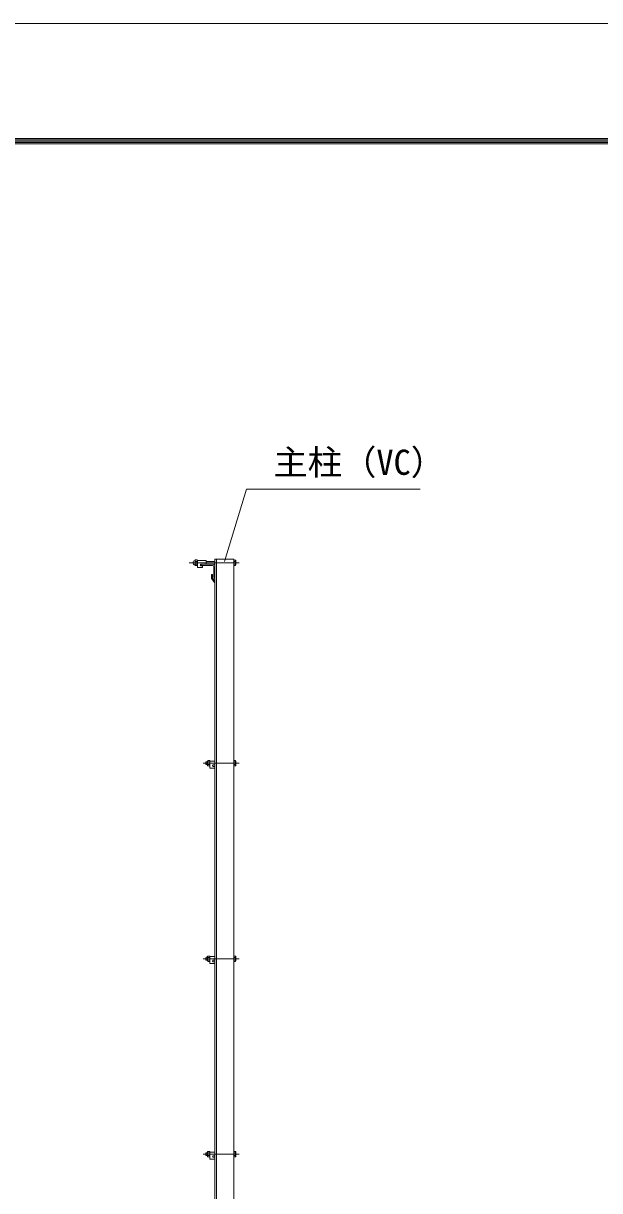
# Model space of a CAD drawing. Units: millimetres, scale not verified. Extents: x -6300 to 6300, y -4455 to 4455.
# Drawn here: x -891 to 759, y 1110 to 4455 of the extents above; entities that cross this region are included whole.
import ezdxf
from ezdxf.enums import TextEntityAlignment as Align

# ---------------------------------------------------------------- set-up
doc = ezdxf.new("R2010")
doc.units = ezdxf.units.MM
doc.header["$LTSCALE"] = 30
doc.linetypes.add('USER1', pattern=[50.8, 31.75, -6.35, 6.35, -6.35])
for name, color, linetype, lineweight in [('0-0_D-STR3', 3, 'Continuous', 13), ('0-1_D-STR1', 1, 'Continuous', 18), ('0-2_D-BMK', 2, 'USER1', 13), ('0-7_D-STR-TXT', 7, 'Continuous', 9), ('0-B_D-TTL', 7, 'Continuous', 9)]:
    doc.layers.add(name, color=color, linetype=linetype, lineweight=lineweight)
doc.styles.add('ＭＳ ゴシック', font='')
doc.styles.get('ＭＳ ゴシック').set_extended_font_data('MS Gothic')

msp = doc.modelspace()

# ---------------------------------------------------------------- linework, layer by layer
at = {"layer": '0-0_D-STR3'}
for p, q in [((-398.96, 2915.73), (-398.96, 2903.39)), ((-398.96, 2915.73), (-398.96, 2903.39)), ((-393.46, 2917.6), (-397.96, 2917.6)), ((-397.96, 2913.55), (-393.46, 2913.55)), ((-392.46, 2915.73), (-392.46, 2903.39)), ((-392.46, 2915.73), (-392.46, 2903.39)), ((-392.46, 2915.5), (-367.46, 2915.5)), ((-392.46, 2915.5), (-392.46, 2895.5)), ((-367.46, 2915.5), (-367.46, 2905)), ((-342.21, 2913.5), (-367.46, 2913.5)), ((-288.21, 2917.01), (-283.6, 2917.01)), ((-288.21, 2917.01), (-288.21, 2901.99)), ((-288.21, 2913.25), (-283.6, 2913.25)), ((-282.91, 2915.8), (-283.6, 2917.01)), ((-282.91, 2915.8), (-282.91, 2903.2)), ((-397.96, 2905.45), (-393.46, 2905.45)), ((-393.46, 2901.4), (-397.96, 2901.4)), ((-392.46, 2895.5), (-377.46, 2895.5)), ((-382.21, 2905), (-367.46, 2905)), ((-382.21, 2900.5), (-377.46, 2900.5)), ((-377.46, 2900.5), (-377.46, 2895.5)), ((-342.21, 2905.5), (-367.46, 2905.5)), ((-288.21, 2905.75), (-283.6, 2905.75)), ((-288.21, 2901.99), (-283.6, 2901.99)), ((-282.91, 2903.2), (-283.6, 2901.99)), ((-362.98, 2342.5), (-363.71, 2341.25)), ((-363.71, 2328.75), (-363.71, 2341.25)), ((-357.21, 2342.5), (-362.98, 2342.5)), ((-357.21, 2327.49), (-357.21, 2342.5)), ((-288.21, 2342.5), (-283.6, 2342.5)), ((-288.21, 2342.5), (-288.21, 2327.49)), ((-282.91, 2341.3), (-283.6, 2342.5)), ((-282.91, 2341.3), (-282.91, 2328.7)), ((-367.01, 2339), (-368.21, 2337.8)), ((-368.21, 2337.8), (-368.21, 2332.2)), ((-367.01, 2331), (-368.21, 2332.2)), ((-367.01, 2339), (-367.01, 2331)), ((-363.71, 2339), (-367.01, 2339)), ((-363.71, 2331), (-367.01, 2331)), ((-362.98, 2327.49), (-363.71, 2328.75)), ((-357.21, 2338.75), (-362.98, 2338.75)), ((-357.21, 2331.25), (-362.98, 2331.25)), ((-357.21, 2327.49), (-362.98, 2327.49)), ((-357.21, 2341), (-342.21, 2341)), ((-357.21, 2341), (-357.21, 2321)), ((-357.21, 2321), (-342.21, 2321)), ((-346.96, 2330.5), (-342.21, 2330.5)), ((-346.96, 2326), (-342.21, 2326)), ((-342.21, 2326), (-342.21, 2321)), ((-288.21, 2338.75), (-283.6, 2338.75)), ((-288.21, 2331.25), (-283.6, 2331.25)), ((-288.21, 2327.49), (-283.6, 2327.49)), ((-282.91, 2328.7), (-283.6, 2327.49)), ((-367.01, 1779), (-368.21, 1777.8)), ((-368.21, 1777.8), (-368.21, 1772.2)), ((-363.71, 1779), (-367.01, 1779)), ((-363.71, 1768.75), (-363.71, 1781.25)), ((-357.21, 1778.75), (-362.98, 1778.75)), ((-357.21, 1767.49), (-357.21, 1782.5)), ((-357.21, 1781), (-357.21, 1761)), ((-357.21, 1781), (-342.21, 1781)), ((-288.21, 1782.5), (-288.21, 1767.49)), ((-288.21, 1782.5), (-283.6, 1782.5)), ((-288.21, 1778.75), (-283.6, 1778.75)), ((-282.91, 1781.3), (-283.6, 1782.5)), ((-282.91, 1781.3), (-282.91, 1768.7)), ((-363.71, 1771), (-367.01, 1771)), ((-357.21, 1771.25), (-362.98, 1771.25)), ((-357.21, 1761), (-342.21, 1761)), ((-346.96, 1770.5), (-342.21, 1770.5)), ((-346.96, 1766), (-342.21, 1766)), ((-342.21, 1766), (-342.21, 1761)), ((-288.21, 1771.25), (-283.6, 1771.25)), ((-288.21, 1767.49), (-283.6, 1767.49)), ((-282.91, 1768.7), (-283.6, 1767.49)), ((-367.01, 1219), (-368.21, 1217.8)), ((-368.21, 1217.8), (-368.21, 1212.2)), ((-363.71, 1219), (-367.01, 1219)), ((-363.71, 1211), (-367.01, 1211)), ((-363.71, 1208.75), (-363.71, 1221.25)), ((-357.21, 1218.75), (-362.98, 1218.75)), ((-357.21, 1211.25), (-362.98, 1211.25)), ((-357.21, 1207.49), (-357.21, 1222.5)), ((-357.21, 1221), (-357.21, 1201)), ((-357.21, 1221), (-342.21, 1221)), ((-346.96, 1210.5), (-342.21, 1210.5)), ((-346.96, 1206), (-342.21, 1206)), ((-342.21, 1206), (-342.21, 1201)), ((-288.21, 1222.5), (-288.21, 1207.49)), ((-288.21, 1222.5), (-283.6, 1222.5)), ((-288.21, 1218.75), (-283.6, 1218.75)), ((-288.21, 1211.25), (-283.6, 1211.25)), ((-288.21, 1207.49), (-283.6, 1207.49)), ((-282.91, 1221.3), (-283.6, 1222.5)), ((-282.91, 1208.7), (-283.6, 1207.49)), ((-282.91, 1221.3), (-282.91, 1208.7)), ((-357.21, 1201), (-342.21, 1201))]:
    msp.add_line(p, q, dxfattribs=at)
for points in [[(-367.01, 1779), (-367.01, 1771), (-368.21, 1772.2)], [(-357.21, 1782.5), (-362.98, 1782.5), (-363.71, 1781.25)], [(-357.21, 1767.49), (-362.98, 1767.49), (-363.71, 1768.75)], [(-367.01, 1219), (-367.01, 1211), (-368.21, 1212.2)], [(-357.21, 1222.5), (-362.98, 1222.5), (-363.71, 1221.25)], [(-357.21, 1207.49), (-362.98, 1207.49), (-363.71, 1208.75)]]:
    msp.add_lwpolyline(points, dxfattribs=at)
for centre, radius, start, end in [((-398.46, 2909.5), 6.5, 97.16806, 262.83194), ((-399.33, 2916.45), 0.5, 277.16806, 350.16084), ((-396.42, 2915.57), 2.54, 127.21089, 232.78911), ((-390.26, 2909.5), 8.7, 152.26063, 207.73937), ((-395, 2915.57), 2.54, 307.21089, 52.78911), ((-401.16, 2909.5), 8.7, 332.26063, 27.73937), ((-286.35, 2915.13), 3.32, 325.61585, 34.38415), ((-295.44, 2909.5), 12.42, 342.4121, 17.5879), ((-399.33, 2902.55), 0.5, 16.57981, 82.83194), ((-396.41, 2903.42), 2.55, 127.42505, 232.57495), ((-395.01, 2903.42), 2.55, 307.42505, 52.57495), ((-382.21, 2902.75), 2.25, 90, 270), ((-286.35, 2903.87), 3.32, 325.61585, 34.38415), ((-360.24, 2340.63), 3.32, 145.61586, 214.38414), ((-286.35, 2340.63), 3.32, 325.61585, 34.38415), ((-351.14, 2335), 12.42, 162.4121, 197.5879), ((-360.24, 2329.37), 3.32, 145.61584, 214.38415), ((-346.96, 2328.25), 2.25, 90, 270), ((-286.35, 2329.37), 3.32, 325.61585, 34.38415), ((-295.44, 2335), 12.42, 342.4121, 17.5879), ((-360.24, 1780.63), 3.32, 145.61586, 214.38414), ((-351.14, 1775), 12.42, 162.4121, 197.5879), ((-286.35, 1780.63), 3.32, 325.61585, 34.38415), ((-295.44, 1775), 12.42, 342.4121, 17.5879), ((-360.24, 1769.37), 3.32, 145.61584, 214.38415), ((-346.96, 1768.25), 2.25, 90, 270), ((-286.35, 1769.37), 3.32, 325.61585, 34.38415), ((-360.24, 1220.63), 3.32, 145.61586, 214.38414), ((-351.14, 1215), 12.42, 162.4121, 197.5879), ((-360.24, 1209.37), 3.32, 145.61584, 214.38415), ((-346.96, 1208.25), 2.25, 90, 270), ((-286.35, 1220.63), 3.32, 325.61585, 34.38415), ((-286.35, 1209.37), 3.32, 325.61585, 34.38415), ((-295.44, 1215), 12.42, 342.4121, 17.5879)]:
    msp.add_arc(centre, radius, start, end, dxfattribs=at)
at = {"layer": '0-1_D-STR1'}
for p, q in [((-342.21, -2225), (-342.21, 2920)), ((-342.21, 2920), (-288.21, 2920)), ((-338.21, -2225), (-338.21, 2920)), ((-288.21, -2225), (-288.21, 2920)), ((-382.21, 2905), (-347.21, 2905)), ((-382.21, 2904), (-382.21, 2905)), ((-380.21, 2902), (-349.71, 2902)), ((-345.21, 2897.5), (-345.21, 2867)), ((-342.21, 2900), (-342.21, 2865)), ((-352.21, 2875.38), (-352.21, 2864.38)), ((-349.21, 2875.38), (-352.21, 2875.38)), ((-352.21, 2864.38), (-342.21, 2851.88)), ((-349.21, 2875.38), (-349.21, 2865.5)), ((-349.21, 2865.5), (-342.21, 2856.45)), ((-343.21, 2865), (-342.21, 2865)), ((-342.21, 2856.45), (-342.21, 2851.88))]:
    msp.add_line(p, q, dxfattribs=at)
for centre, radius, start, end in [((-380.21, 2904), 2, 180, 270), ((-349.71, 2897.5), 4.5, 0, 90), ((-347.21, 2900), 5, 0, 90), ((-343.21, 2867), 2, 180, 270)]:
    msp.add_arc(centre, radius, start, end, dxfattribs=at)
at = {"layer": '0-2_D-BMK'}
for p, q in [((-416.44, 2909.5), (-273.21, 2909.5)), ((-376.2, 2335), (-273.21, 2335)), ((-376.2, 1775), (-273.21, 1775)), ((-376.2, 1215), (-273.21, 1215))]:
    msp.add_line(p, q, dxfattribs=at)
at = {"layer": '0-7_D-STR-TXT'}
msp.add_lwpolyline([(245.44, 3120.82), (-251.63, 3120.82), (-314.46, 2913.37)], dxfattribs=at)
at = {"layer": '0-B_D-TTL', "color": 2, "lineweight": 18}
msp.add_lwpolyline([(-6300, 4455), (6300, 4455), (6300, -4455), (-6300, -4455)], close=True, dxfattribs=at)
at = {"layer": '0-B_D-TTL'}
for points in [[(-5895, 4125), (5895, 4125), (5895, -4125), (-5895, -4125)], [(-5891.25, 4121.25), (5891.25, 4121.25), (5891.25, -4121.25), (-5891.25, -4121.25)], [(-5887.5, 4117.5), (5887.5, 4117.5), (5887.5, -4117.5), (-5887.5, -4117.5)], [(-5883.75, 4113.75), (5883.75, 4113.75), (5883.75, -4113.75), (-5883.75, -4113.75)], [(-5880, 4110), (5880, 4110), (5880, -4110), (-5880, -4110)]]:
    msp.add_lwpolyline(points, close=True, dxfattribs=at)

# ---------------------------------------------------------------- texts
at = {"layer": '0-7_D-STR-TXT', "style": 'ＭＳ ゴシック'}
msp.add_text('主柱（VC）', height=72.14, dxfattribs=at).set_placement((-175.24, 3139.7), align=Align.BOTTOM_LEFT)

doc.saveas('drawing.dxf')
